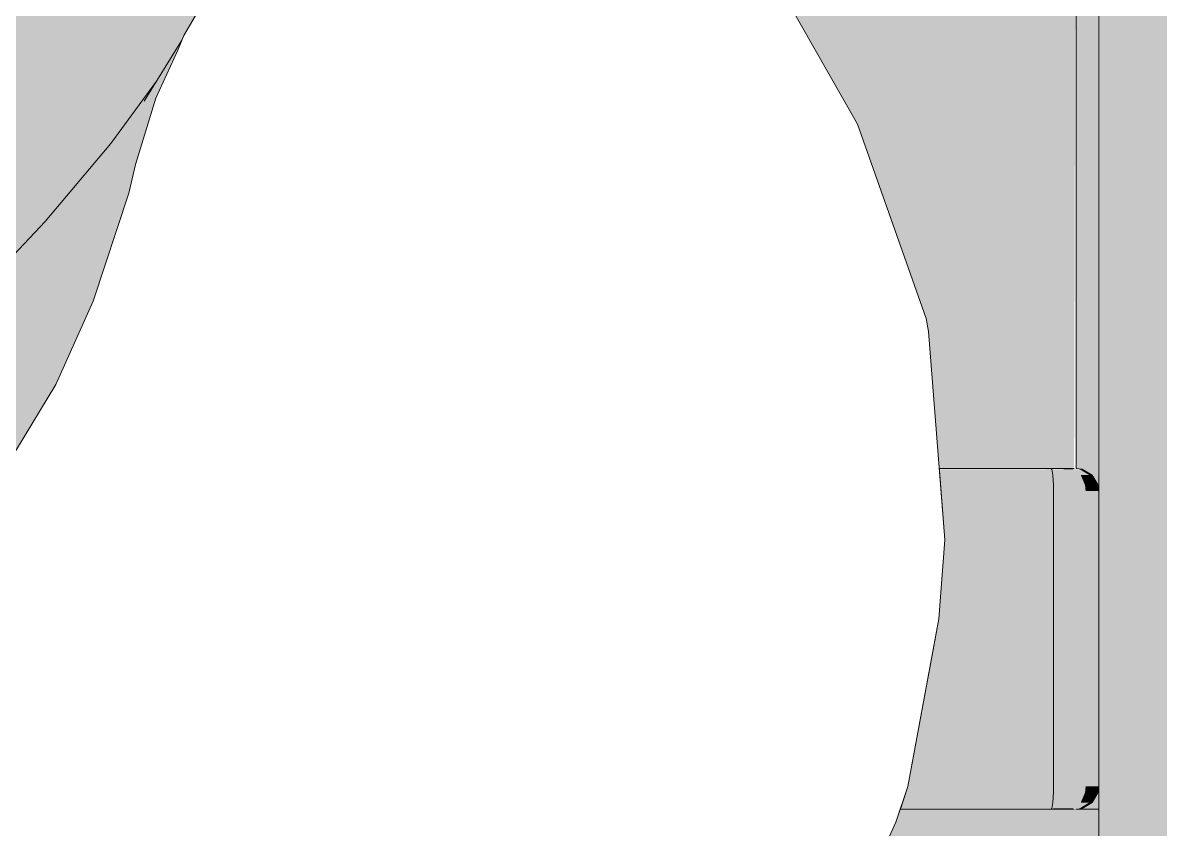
# Model space of a CAD drawing. Header units: centimetres. Extents: x -4381 to 5639, y -3920 to 4826.
# Drawn here: x 75.043 to 75.544, y 35.945 to 36.3 of the extents above; entities that cross this region are included whole.
import ezdxf
from ezdxf.xclip import XClip

# ---------------------------------------------------------------- set-up
doc = ezdxf.new("R2010")
doc.units = ezdxf.units.CM
doc.header["$MEASUREMENT"] = 0
doc.header["$XCLIPFRAME"] = 0
doc.set_wipeout_variables(frame=1)
doc.linetypes.add('Wipeout_Contour', pattern=[100, 0, -100])
for name, color, linetype in [('01- MOBILIER', 7, 'Continuous'), ('Drawing & Figure', 7, 'Continuous'), ('Structural - Bearing', 7, 'Continuous')]:
    doc.layers.add(name, color=color, linetype=linetype)
for name, color, linetype, lineweight in [('01- MOBILIER_Pen_No__1', 7, 'Continuous', 5), ('01- MOBILIER_Pen_No__101', 252, 'Continuous', 5), ('01- MOBILIER_Pen_No__147', 7, 'Continuous', 5), ('01- MOBILIER_Pen_No__18', 9, 'Continuous', 5), ('01- MOBILIER_Pen_No__2', 8, 'Continuous', 5)]:
    doc.layers.add(name, color=color, linetype=linetype, lineweight=lineweight)
for name, color, linetype, lineweight, true_color in [('01- MOBILIER_Pen_No__102', 7, 'Continuous', 5, 0xcccccc), ('01- MOBILIER_Pen_No__119', 7, 'Continuous', 5, 0xdecbcb), ('01- MOBILIER_Pen_No__186', 7, 'Continuous', 5, 0xe8e8e8), ('01- MOBILIER_Pen_No__62', 7, 'Continuous', 5, 0xaaaaaa), ('Structural - Bearing_Pen_No__102', 7, 'Continuous', 5, 0xcccccc)]:
    doc.layers.add(name, color=color, linetype=linetype, lineweight=lineweight, true_color=true_color)

# ---------------------------------------------------------------- blocks, each defined once
blk = doc.blocks.new('Drawing_7_7', base_point=(-363.09186, 32.20361))
at = {"color": 254, "linetype": 'Wipeout_Contour', "lineweight": 0, "ltscale": 1094.341744}
blk.add_wipeout([(75.44188, 38.62861), (75.44188, 36.50599), (75.49685, 36.50599), (75.5044, 36.50454), (75.51078, 36.50042), (75.51504, 36.49426), (75.51688, 36.48633), (75.51688, 36.28361), (75.51688, 35.78361), (75.49688, 35.78361), (75.49626, 35.77861), (76.29188, 35.77861), (76.29188, 38.62861)], dxfattribs=at).dxf.layer = 'Structural - Bearing'
at = {"layer": 'Structural - Bearing_Pen_No__102', "linetype": 'Continuous', "ltscale": 10}
blk.add_hatch(color=256, dxfattribs=at).paths.add_polyline_path([(75.44188, 38.62861), (75.44188, 36.50599), (75.49685, 36.50599), (75.5044, 36.50454), (75.51078, 36.50042), (75.51504, 36.49426), (75.51688, 36.48633), (75.51688, 36.28361), (75.51688, 35.78361), (75.49688, 35.78361), (75.49626, 35.77861), (76.29188, 35.77861), (76.29188, 38.62861)])
at = {"color": 254, "linetype": 'Wipeout_Contour', "lineweight": 0, "ltscale": 846.573635}
blk.add_wipeout([(75.11688, 38.02361), (75.13688, 38.02361), (75.13688, 36.50599), (75.36688, 36.50599), (75.36688, 38.70361), (76.36688, 38.70361), (76.36688, 35.70361), (76.61688, 35.70361), (76.61688, 38.80361), (75.11688, 38.80361)], dxfattribs=at).dxf.layer = 'Structural - Bearing'
at = {"color": 254, "linetype": 'Wipeout_Contour', "lineweight": 0, "ltscale": 334.743513}
blk.add_wipeout([(75.51688, 36.02861), (75.51688, 36.09361), (75.51536, 36.09361), (75.51536, 36.02861)], dxfattribs=at).dxf.layer = '01- MOBILIER'
at = {"layer": '01- MOBILIER_Pen_No__18', "linetype": 'Continuous', "ltscale": 10}
blk.add_hatch(color=256, dxfattribs=at).paths.add_polyline_path([(75.51688, 36.02861), (75.51688, 36.09361), (75.51536, 36.09361), (75.51536, 36.02861)])
at = {"color": 254, "linetype": 'Wipeout_Contour', "lineweight": 0, "ltscale": 334.732928}
blk.add_wipeout([(75.51536, 36.02861), (75.51536, 36.09361), (75.51102, 36.09361), (75.51102, 36.02861)], dxfattribs=at).dxf.layer = '01- MOBILIER'
at = {"layer": '01- MOBILIER_Pen_No__119', "linetype": 'Continuous', "ltscale": 10}
blk.add_hatch(color=256, dxfattribs=at).paths.add_polyline_path([(75.51536, 36.02861), (75.51536, 36.09361), (75.51102, 36.09361), (75.51102, 36.02861)])
at = {"color": 254, "linetype": 'Wipeout_Contour', "lineweight": 0, "ltscale": 334.809973}
blk.add_wipeout([(75.51688, 36.09361), (75.51654, 36.0962), (75.51504, 36.0962), (75.51536, 36.09361)], dxfattribs=at).dxf.layer = '01- MOBILIER'
at = {"color": 254, "linetype": 'Wipeout_Contour', "lineweight": 0, "ltscale": 334.713384}
blk.add_wipeout([(75.51102, 36.02861), (75.51102, 36.09361), (75.50454, 36.09361), (75.50454, 36.02861)], dxfattribs=at).dxf.layer = '01- MOBILIER'
at = {"color": 254, "linetype": 'Wipeout_Contour', "lineweight": 0, "ltscale": 334.631559}
blk.add_wipeout([(75.51688, 36.02861), (75.51536, 36.02861), (75.51536, 35.96361), (75.51688, 35.96361)], dxfattribs=at).dxf.layer = '01- MOBILIER'
at = {"layer": '01- MOBILIER_Pen_No__102', "linetype": 'Continuous', "ltscale": 10}
blk.add_hatch(color=256, dxfattribs=at).paths.add_polyline_path([(75.51688, 36.09361), (75.51654, 36.0962), (75.51504, 36.0962), (75.51536, 36.09361)])
at = {"layer": '01- MOBILIER_Pen_No__119', "linetype": 'Continuous', "ltscale": 10}
blk.add_hatch(color=256, dxfattribs=at).paths.add_polyline_path([(75.51102, 36.02861), (75.51102, 36.09361), (75.50454, 36.09361), (75.50454, 36.02861)])
at = {"layer": '01- MOBILIER_Pen_No__18', "linetype": 'Continuous', "ltscale": 10}
blk.add_hatch(color=256, dxfattribs=at).paths.add_polyline_path([(75.51688, 36.02861), (75.51536, 36.02861), (75.51536, 35.96361), (75.51688, 35.96361)])
at = {"color": 254, "linetype": 'Wipeout_Contour', "lineweight": 0, "ltscale": 334.805375}
blk.add_wipeout([(75.51536, 36.09361), (75.51504, 36.0962), (75.51078, 36.0962), (75.51102, 36.09361)], dxfattribs=at).dxf.layer = '01- MOBILIER'
at = {"color": 254, "linetype": 'Wipeout_Contour', "lineweight": 0, "ltscale": 334.687856}
blk.add_wipeout([(75.50454, 36.02861), (75.50454, 36.09361), (75.49688, 36.09361), (75.49688, 36.02861)], dxfattribs=at).dxf.layer = '01- MOBILIER'
at = {"color": 254, "linetype": 'Wipeout_Contour', "lineweight": 0, "ltscale": 334.62097}
blk.add_wipeout([(75.51536, 36.02861), (75.51102, 36.02861), (75.51102, 35.96361), (75.51536, 35.96361)], dxfattribs=at).dxf.layer = '01- MOBILIER'
at = {"layer": '01- MOBILIER_Pen_No__119', "linetype": 'Continuous', "ltscale": 10}
blk.add_hatch(color=256, dxfattribs=at).paths.add_polyline_path([(75.51536, 36.02861), (75.51102, 36.02861), (75.51102, 35.96361), (75.51536, 35.96361)])
at = {"layer": '01- MOBILIER_Pen_No__18', "linetype": 'Continuous', "ltscale": 10}
blk.add_hatch(color=256, dxfattribs=at).paths.add_polyline_path([(75.50454, 36.02861), (75.50454, 36.09361), (75.49688, 36.09361), (75.49688, 36.02861)])
at = {"layer": '01- MOBILIER_Pen_No__186', "linetype": 'Continuous', "ltscale": 10}
blk.add_hatch(color=256, dxfattribs=at).paths.add_polyline_path([(75.51536, 36.09361), (75.51504, 36.0962), (75.51078, 36.0962), (75.51102, 36.09361)])
at = {"color": 254, "linetype": 'Wipeout_Contour', "lineweight": 0, "ltscale": 334.786751}
blk.add_wipeout([(75.51102, 36.09361), (75.51078, 36.0962), (75.5044, 36.0962), (75.50454, 36.09361)], dxfattribs=at).dxf.layer = '01- MOBILIER'
at = {"color": 254, "linetype": 'Wipeout_Contour', "lineweight": 0, "ltscale": 502.49246}
blk.add_wipeout([(75.44631, 36.03738), (75.44469, 36.02861), (75.49688, 36.02861), (75.49688, 36.09361), (75.44736, 36.09361), (75.44907, 36.07219)], dxfattribs=at).dxf.layer = '01- MOBILIER'
at = {"color": 254, "linetype": 'Wipeout_Contour', "lineweight": 0, "ltscale": 334.60142}
blk.add_wipeout([(75.51102, 36.02861), (75.50454, 36.02861), (75.50454, 35.96361), (75.51102, 35.96361)], dxfattribs=at).dxf.layer = '01- MOBILIER'
at = {"color": 254, "linetype": 'Wipeout_Contour', "lineweight": 0, "ltscale": 334.583282}
blk.add_wipeout([(75.51688, 35.96361), (75.51536, 35.96361), (75.51504, 35.96102), (75.51654, 35.96102)], dxfattribs=at).dxf.layer = '01- MOBILIER'
at = {"layer": '01- MOBILIER_Pen_No__119', "linetype": 'Continuous', "ltscale": 10}
blk.add_hatch(color=256, dxfattribs=at).paths.add_polyline_path([(75.51102, 36.02861), (75.50454, 36.02861), (75.50454, 35.96361), (75.51102, 35.96361)])
at = {"layer": '01- MOBILIER_Pen_No__18', "linetype": 'Continuous', "ltscale": 10}
for points in [[(75.44631, 36.03738), (75.44469, 36.02861), (75.49688, 36.02861), (75.49688, 36.09361), (75.44736, 36.09361), (75.44907, 36.07219)], [(75.51688, 35.96361), (75.51536, 35.96361), (75.51504, 35.96102), (75.51654, 35.96102)]]:
    blk.add_hatch(color=256, dxfattribs=at).paths.add_polyline_path(points)
at = {"layer": '01- MOBILIER_Pen_No__186', "linetype": 'Continuous', "ltscale": 10}
blk.add_hatch(color=256, dxfattribs=at).paths.add_polyline_path([(75.51102, 36.09361), (75.51078, 36.0962), (75.5044, 36.0962), (75.50454, 36.09361)])
at = {"color": 254, "linetype": 'Wipeout_Contour', "lineweight": 0, "ltscale": 334.833332}
blk.add_wipeout([(75.51654, 36.0962), (75.51395, 36.10068), (75.5126, 36.10068), (75.51504, 36.0962)], dxfattribs=at).dxf.layer = '01- MOBILIER'
at = {"color": 254, "linetype": 'Wipeout_Contour', "lineweight": 0, "ltscale": 334.757847}
blk.add_wipeout([(75.50454, 36.09361), (75.5044, 36.0962), (75.49685, 36.0962), (75.49688, 36.09361)], dxfattribs=at).dxf.layer = '01- MOBILIER'
at = {"color": 254, "linetype": 'Wipeout_Contour', "lineweight": 0, "ltscale": 334.575883}
blk.add_wipeout([(75.50454, 36.02861), (75.49688, 36.02861), (75.49688, 35.96361), (75.50454, 35.96361)], dxfattribs=at).dxf.layer = '01- MOBILIER'
at = {"color": 254, "linetype": 'Wipeout_Contour', "lineweight": 0, "ltscale": 334.577587}
blk.add_wipeout([(75.51536, 35.96361), (75.51102, 35.96361), (75.51078, 35.96102), (75.51504, 35.96102)], dxfattribs=at).dxf.layer = '01- MOBILIER'
at = {"layer": '01- MOBILIER_Pen_No__102', "linetype": 'Continuous', "ltscale": 10}
blk.add_hatch(color=256, dxfattribs=at).paths.add_polyline_path([(75.50454, 36.09361), (75.5044, 36.0962), (75.49685, 36.0962), (75.49688, 36.09361)])
at = {"layer": '01- MOBILIER_Pen_No__18', "linetype": 'Continuous', "ltscale": 10}
for points in [[(75.50454, 36.02861), (75.49688, 36.02861), (75.49688, 35.96361), (75.50454, 35.96361)], [(75.51536, 35.96361), (75.51102, 35.96361), (75.51078, 35.96102), (75.51504, 35.96102)]]:
    blk.add_hatch(color=256, dxfattribs=at).paths.add_polyline_path(points)
at = {"layer": '01- MOBILIER_Pen_No__186', "linetype": 'Continuous', "ltscale": 10}
blk.add_hatch(color=256, dxfattribs=at).paths.add_polyline_path([(75.51654, 36.0962), (75.51395, 36.10068), (75.5126, 36.10068), (75.51504, 36.0962)])
at = {"color": 254, "linetype": 'Wipeout_Contour', "lineweight": 0, "ltscale": 334.874774}
blk.add_wipeout([(75.51504, 36.0962), (75.5126, 36.10068), (75.50891, 36.10068), (75.51078, 36.0962)], dxfattribs=at).dxf.layer = '01- MOBILIER'
at = {"color": 254, "linetype": 'Wipeout_Contour', "lineweight": 0, "ltscale": 334.639666}
blk.add_wipeout([(75.49685, 36.0962), (75.44715, 36.0962), (75.44736, 36.09361), (75.49688, 36.09361)], dxfattribs=at).dxf.layer = '01- MOBILIER'
at = {"color": 254, "linetype": 'Wipeout_Contour', "lineweight": 0, "ltscale": 334.287947}
blk.add_wipeout([(75.43265, 35.96361), (75.49688, 35.96361), (75.49688, 36.02861), (75.44469, 36.02861)], dxfattribs=at).dxf.layer = '01- MOBILIER'
at = {"color": 254, "linetype": 'Wipeout_Contour', "lineweight": 0, "ltscale": 334.558641}
blk.add_wipeout([(75.51102, 35.96361), (75.50454, 35.96361), (75.5044, 35.96102), (75.51078, 35.96102)], dxfattribs=at).dxf.layer = '01- MOBILIER'
at = {"layer": '01- MOBILIER_Pen_No__18', "linetype": 'Continuous', "ltscale": 10}
for points in [[(75.49685, 36.0962), (75.44715, 36.0962), (75.44736, 36.09361), (75.49688, 36.09361)], [(75.43265, 35.96361), (75.49688, 35.96361), (75.49688, 36.02861), (75.44469, 36.02861)], [(75.51102, 35.96361), (75.50454, 35.96361), (75.5044, 35.96102), (75.51078, 35.96102)]]:
    blk.add_hatch(color=256, dxfattribs=at).paths.add_polyline_path(points)
at = {"layer": '01- MOBILIER_Pen_No__186', "linetype": 'Continuous', "ltscale": 10}
blk.add_hatch(color=256, dxfattribs=at).paths.add_polyline_path([(75.51504, 36.0962), (75.5126, 36.10068), (75.50891, 36.10068), (75.51078, 36.0962)])
at = {"layer": '01- MOBILIER_Pen_No__1', "linetype": 'Continuous', "ltscale": 10}
blk.add_line((75.49688, 36.02861), (75.49688, 36.09361), dxfattribs=at)
at = {"color": 254, "linetype": 'Wipeout_Contour', "lineweight": 0, "ltscale": 250.607274}
blk.add_wipeout([(75.51688, 36.48633), (75.51654, 36.0962), (75.51688, 36.09361)], dxfattribs=at).dxf.layer = '01- MOBILIER'
at = {"color": 254, "linetype": 'Wipeout_Contour', "lineweight": 0, "ltscale": 334.87808}
blk.add_wipeout([(75.51078, 36.0962), (75.50891, 36.10068), (75.50339, 36.10068), (75.5044, 36.0962)], dxfattribs=at).dxf.layer = '01- MOBILIER'
at = {"color": 254, "linetype": 'Wipeout_Contour', "lineweight": 0, "ltscale": 334.529551}
blk.add_wipeout([(75.50454, 35.96361), (75.49688, 35.96361), (75.49685, 35.96102), (75.5044, 35.96102)], dxfattribs=at).dxf.layer = '01- MOBILIER'
at = {"color": 254, "linetype": 'Wipeout_Contour', "lineweight": 0, "ltscale": 334.598734}
blk.add_wipeout([(75.51654, 35.96102), (75.51504, 35.96102), (75.5126, 35.95654), (75.51395, 35.95654)], dxfattribs=at).dxf.layer = '01- MOBILIER'
at = {"layer": '01- MOBILIER_Pen_No__101', "linetype": 'Continuous', "ltscale": 10}
blk.add_hatch(color=256, dxfattribs=at).paths.add_polyline_path([(75.51654, 35.96102), (75.51504, 35.96102), (75.5126, 35.95654), (75.51395, 35.95654)])
at = {"layer": '01- MOBILIER_Pen_No__18', "linetype": 'Continuous', "ltscale": 10}
for points in [[(75.51688, 36.48633), (75.51654, 36.0962), (75.51688, 36.09361)], [(75.50454, 35.96361), (75.49688, 35.96361), (75.49685, 35.96102), (75.5044, 35.96102)]]:
    blk.add_hatch(color=256, dxfattribs=at).paths.add_polyline_path(points)
at = {"layer": '01- MOBILIER_Pen_No__186', "linetype": 'Continuous', "ltscale": 10}
blk.add_hatch(color=256, dxfattribs=at).paths.add_polyline_path([(75.51078, 36.0962), (75.50891, 36.10068), (75.50339, 36.10068), (75.5044, 36.0962)])
at = {"layer": '01- MOBILIER_Pen_No__1', "linetype": 'Continuous', "ltscale": 10}
blk.add_line((75.51688, 36.09361), (75.51688, 36.02861), dxfattribs=at)
at = {"color": 254, "linetype": 'Wipeout_Contour', "lineweight": 0, "ltscale": 334.837738}
blk.add_wipeout([(75.5044, 36.0962), (75.50339, 36.10068), (75.49659, 36.10068), (75.49685, 36.0962)], dxfattribs=at).dxf.layer = '01- MOBILIER'
at = {"color": 254, "linetype": 'Wipeout_Contour', "lineweight": 0, "ltscale": 418.449449}
blk.add_wipeout([(75.51395, 36.10068), (75.51169, 36.10199), (75.50947, 36.10327), (75.50838, 36.10327), (75.5126, 36.10068)], dxfattribs=at).dxf.layer = '01- MOBILIER'
at = {"color": 254, "linetype": 'Wipeout_Contour', "lineweight": 0, "ltscale": 334.375948}
blk.add_wipeout([(75.43181, 35.96102), (75.49685, 35.96102), (75.49688, 35.96361), (75.43265, 35.96361)], dxfattribs=at).dxf.layer = '01- MOBILIER'
at = {"color": 254, "linetype": 'Wipeout_Contour', "lineweight": 0, "ltscale": 334.637545}
blk.add_wipeout([(75.51504, 35.96102), (75.51078, 35.96102), (75.50891, 35.95654), (75.5126, 35.95654)], dxfattribs=at).dxf.layer = '01- MOBILIER'
at = {"layer": '01- MOBILIER_Pen_No__101', "linetype": 'Continuous', "ltscale": 10}
blk.add_hatch(color=256, dxfattribs=at).paths.add_polyline_path([(75.51504, 35.96102), (75.51078, 35.96102), (75.50891, 35.95654), (75.5126, 35.95654)])
at = {"layer": '01- MOBILIER_Pen_No__186', "linetype": 'Continuous', "ltscale": 10}
for points in [[(75.5044, 36.0962), (75.50339, 36.10068), (75.49659, 36.10068), (75.49685, 36.0962)], [(75.51395, 36.10068), (75.51169, 36.10199), (75.50947, 36.10327), (75.50838, 36.10327), (75.5126, 36.10068)]]:
    blk.add_hatch(color=256, dxfattribs=at).paths.add_polyline_path(points)
at = {"layer": '01- MOBILIER_Pen_No__62', "linetype": 'Continuous', "ltscale": 10}
blk.add_hatch(color=256, dxfattribs=at).paths.add_polyline_path([(75.43181, 35.96102), (75.49685, 35.96102), (75.49688, 35.96361), (75.43265, 35.96361)])
at = {"layer": '01- MOBILIER_Pen_No__1', "linetype": 'Continuous', "ltscale": 10}
blk.add_line((75.49688, 36.02861), (75.49688, 35.96361), dxfattribs=at)
at = {"color": 254, "linetype": 'Wipeout_Contour', "lineweight": 0, "ltscale": 334.646243}
blk.add_wipeout([(75.49659, 36.10068), (75.44679, 36.10068), (75.44715, 36.0962), (75.49685, 36.0962)], dxfattribs=at).dxf.layer = '01- MOBILIER'
at = {"color": 254, "linetype": 'Wipeout_Contour', "lineweight": 0, "ltscale": 334.914294}
blk.add_wipeout([(75.5126, 36.10068), (75.50838, 36.10327), (75.50568, 36.10327), (75.50891, 36.10068)], dxfattribs=at).dxf.layer = '01- MOBILIER'
at = {"color": 254, "linetype": 'Wipeout_Contour', "lineweight": 0, "ltscale": 334.6394}
blk.add_wipeout([(75.51078, 35.96102), (75.5044, 35.96102), (75.50339, 35.95654), (75.50891, 35.95654)], dxfattribs=at).dxf.layer = '01- MOBILIER'
at = {"layer": '01- MOBILIER_Pen_No__101', "linetype": 'Continuous', "ltscale": 10}
blk.add_hatch(color=256, dxfattribs=at).paths.add_polyline_path([(75.51078, 35.96102), (75.5044, 35.96102), (75.50339, 35.95654), (75.50891, 35.95654)])
at = {"layer": '01- MOBILIER_Pen_No__186', "linetype": 'Continuous', "ltscale": 10}
for points in [[(75.49659, 36.10068), (75.44679, 36.10068), (75.44715, 36.0962), (75.49685, 36.0962)], [(75.5126, 36.10068), (75.50838, 36.10327), (75.50568, 36.10327), (75.50891, 36.10068)]]:
    blk.add_hatch(color=256, dxfattribs=at).paths.add_polyline_path(points)
at = {"layer": '01- MOBILIER_Pen_No__1', "linetype": 'Continuous', "ltscale": 10}
blk.add_line((75.49688, 36.09361), (75.49685, 36.0962), dxfattribs=at)
at = {"color": 254, "linetype": 'Wipeout_Contour', "lineweight": 0, "ltscale": 335.144029}
blk.add_wipeout([(75.51395, 36.10068), (75.51654, 36.0962), (75.51654, 36.48697), (75.51395, 36.48788)], dxfattribs=at).dxf.layer = '01- MOBILIER'
at = {"color": 254, "linetype": 'Wipeout_Contour', "lineweight": 0, "ltscale": 334.955747}
blk.add_wipeout([(75.50891, 36.10068), (75.50568, 36.10327), (75.50164, 36.10327), (75.50339, 36.10068)], dxfattribs=at).dxf.layer = '01- MOBILIER'
at = {"color": 254, "linetype": 'Wipeout_Contour', "lineweight": 0, "ltscale": 334.597971}
blk.add_wipeout([(75.5044, 35.96102), (75.49685, 35.96102), (75.49659, 35.95654), (75.50339, 35.95654)], dxfattribs=at).dxf.layer = '01- MOBILIER'
at = {"color": 254, "linetype": 'Wipeout_Contour', "lineweight": 0, "ltscale": 418.136628}
blk.add_wipeout([(75.51395, 35.95654), (75.5126, 35.95654), (75.50838, 35.95395), (75.50947, 35.95395), (75.51169, 35.95523)], dxfattribs=at).dxf.layer = '01- MOBILIER'
at = {"layer": '01- MOBILIER_Pen_No__101', "linetype": 'Continuous', "ltscale": 10}
for points in [[(75.5044, 35.96102), (75.49685, 35.96102), (75.49659, 35.95654), (75.50339, 35.95654)], [(75.51395, 35.95654), (75.5126, 35.95654), (75.50838, 35.95395), (75.50947, 35.95395), (75.51169, 35.95523)]]:
    blk.add_hatch(color=256, dxfattribs=at).paths.add_polyline_path(points)
at = {"layer": '01- MOBILIER_Pen_No__186', "linetype": 'Continuous', "ltscale": 10}
for points in [[(75.51395, 36.10068), (75.51654, 36.0962), (75.51654, 36.48697), (75.51395, 36.48788)], [(75.50891, 36.10068), (75.50568, 36.10327), (75.50164, 36.10327), (75.50339, 36.10068)]]:
    blk.add_hatch(color=256, dxfattribs=at).paths.add_polyline_path(points)
at = {"layer": '01- MOBILIER_Pen_No__1', "linetype": 'Continuous', "ltscale": 10}
for p, q in [((75.51688, 36.09361), (75.51688, 36.48633)), ((75.51654, 36.0962), (75.51688, 36.09361))]:
    blk.add_line(p, q, dxfattribs=at)
at = {"color": 254, "linetype": 'Wipeout_Contour', "lineweight": 0, "ltscale": 335.133562}
blk.add_wipeout([(75.50947, 36.48812), (75.50947, 36.10327), (75.51395, 36.10068), (75.51395, 36.48788)], dxfattribs=at).dxf.layer = '01- MOBILIER'
at = {"color": 254, "linetype": 'Wipeout_Contour', "lineweight": 0, "ltscale": 334.916}
blk.add_wipeout([(75.50339, 36.10068), (75.50164, 36.10327), (75.49615, 36.10327), (75.49659, 36.10068)], dxfattribs=at).dxf.layer = '01- MOBILIER'
at = {"color": 254, "linetype": 'Wipeout_Contour', "lineweight": 0, "ltscale": 334.362168}
blk.add_wipeout([(75.43181, 35.96102), (75.43033, 35.95654), (75.49659, 35.95654), (75.49685, 35.96102)], dxfattribs=at).dxf.layer = '01- MOBILIER'
at = {"color": 254, "linetype": 'Wipeout_Contour', "lineweight": 0, "ltscale": 334.666654}
blk.add_wipeout([(75.5126, 35.95654), (75.50891, 35.95654), (75.50568, 35.95395), (75.50838, 35.95395)], dxfattribs=at).dxf.layer = '01- MOBILIER'
at = {"layer": '01- MOBILIER_Pen_No__186', "linetype": 'Continuous', "ltscale": 10}
for points in [[(75.50947, 36.48812), (75.50947, 36.10327), (75.51395, 36.10068), (75.51395, 36.48788)], [(75.50339, 36.10068), (75.50164, 36.10327), (75.49615, 36.10327), (75.49659, 36.10068)]]:
    blk.add_hatch(color=256, dxfattribs=at).paths.add_polyline_path(points)
at = {"layer": '01- MOBILIER_Pen_No__2', "linetype": 'Continuous', "ltscale": 10}
for points in [[(75.43181, 35.96102), (75.43033, 35.95654), (75.49659, 35.95654), (75.49685, 35.96102)], [(75.5126, 35.95654), (75.50891, 35.95654), (75.50568, 35.95395), (75.50838, 35.95395)]]:
    blk.add_hatch(color=256, dxfattribs=at).paths.add_polyline_path(points)
at = {"layer": '01- MOBILIER_Pen_No__1', "linetype": 'Continuous', "ltscale": 10}
for p, q in [((75.51395, 36.10068), (75.51654, 36.0962)), ((75.49688, 35.96361), (75.49685, 35.96102))]:
    blk.add_line(p, q, dxfattribs=at)
at = {"color": 254, "linetype": 'Wipeout_Contour', "lineweight": 0, "ltscale": 334.65731}
blk.add_wipeout([(75.49615, 36.10327), (75.44658, 36.10327), (75.44679, 36.10068), (75.49659, 36.10068)], dxfattribs=at).dxf.layer = '01- MOBILIER'
at = {"color": 254, "linetype": 'Wipeout_Contour', "lineweight": 0, "ltscale": 334.920505}
blk.add_wipeout([(75.50568, 36.10327), (75.50381, 36.10361), (75.50063, 36.10361), (75.50164, 36.10327)], dxfattribs=at).dxf.layer = '01- MOBILIER'
at = {"color": 254, "linetype": 'Wipeout_Contour', "lineweight": 0, "ltscale": 334.70632}
blk.add_wipeout([(75.50891, 35.95654), (75.50339, 35.95654), (75.50164, 35.95395), (75.50568, 35.95395)], dxfattribs=at).dxf.layer = '01- MOBILIER'
at = {"layer": '01- MOBILIER_Pen_No__186', "linetype": 'Continuous', "ltscale": 10}
for points in [[(75.49615, 36.10327), (75.44658, 36.10327), (75.44679, 36.10068), (75.49659, 36.10068)], [(75.50568, 36.10327), (75.50381, 36.10361), (75.50063, 36.10361), (75.50164, 36.10327)]]:
    blk.add_hatch(color=256, dxfattribs=at).paths.add_polyline_path(points)
at = {"layer": '01- MOBILIER_Pen_No__2', "linetype": 'Continuous', "ltscale": 10}
blk.add_hatch(color=256, dxfattribs=at).paths.add_polyline_path([(75.50891, 35.95654), (75.50339, 35.95654), (75.50164, 35.95395), (75.50568, 35.95395)])
at = {"layer": '01- MOBILIER_Pen_No__1', "linetype": 'Continuous', "ltscale": 10}
blk.add_line((75.49685, 36.0962), (75.49659, 36.10068), dxfattribs=at)
at = {"color": 254, "linetype": 'Wipeout_Contour', "lineweight": 0, "ltscale": 335.11976}
blk.add_wipeout([(75.50688, 36.48796), (75.50688, 36.10361), (75.50947, 36.10327), (75.50947, 36.48812)], dxfattribs=at).dxf.layer = '01- MOBILIER'
at = {"color": 254, "linetype": 'Wipeout_Contour', "lineweight": 0, "ltscale": 250.988812}
blk.add_wipeout([(75.50164, 36.10327), (75.50063, 36.10361), (75.4959, 36.10361)], dxfattribs=at).dxf.layer = '01- MOBILIER'
at = {"color": 254, "linetype": 'Wipeout_Contour', "lineweight": 0, "ltscale": 334.664766}
blk.add_wipeout([(75.50339, 35.95654), (75.49659, 35.95654), (75.49615, 35.95395), (75.50164, 35.95395)], dxfattribs=at).dxf.layer = '01- MOBILIER'
at = {"layer": '01- MOBILIER_Pen_No__101', "linetype": 'Continuous', "ltscale": 10}
blk.add_hatch(color=256, dxfattribs=at).paths.add_polyline_path([(75.50339, 35.95654), (75.49659, 35.95654), (75.49615, 35.95395), (75.50164, 35.95395)])
at = {"layer": '01- MOBILIER_Pen_No__119', "linetype": 'Continuous', "ltscale": 10}
blk.add_hatch(color=256, dxfattribs=at).paths.add_polyline_path([(75.50688, 36.48796), (75.50688, 36.10361), (75.50947, 36.10327), (75.50947, 36.48812)])
at = {"layer": '01- MOBILIER_Pen_No__186', "linetype": 'Continuous', "ltscale": 10}
blk.add_hatch(color=256, dxfattribs=at).paths.add_polyline_path([(75.50164, 36.10327), (75.50063, 36.10361), (75.4959, 36.10361)])
at = {"layer": '01- MOBILIER_Pen_No__1', "linetype": 'Continuous', "ltscale": 10}
for p, q in [((75.51169, 36.10199), (75.50947, 36.10327)), ((75.51395, 36.10068), (75.51169, 36.10199))]:
    blk.add_line(p, q, dxfattribs=at)
at = {"color": 254, "linetype": 'Wipeout_Contour', "lineweight": 0, "ltscale": 250.781695}
blk.add_wipeout([(75.4959, 36.10361), (75.44656, 36.10361), (75.49615, 36.10327)], dxfattribs=at).dxf.layer = '01- MOBILIER'
at = {"color": 254, "linetype": 'Wipeout_Contour', "lineweight": 0, "ltscale": 334.364402}
blk.add_wipeout([(75.43033, 35.95654), (75.42948, 35.95395), (75.49615, 35.95395), (75.49659, 35.95654)], dxfattribs=at).dxf.layer = '01- MOBILIER'
at = {"color": 254, "linetype": 'Wipeout_Contour', "lineweight": 0, "ltscale": 334.665471}
blk.add_wipeout([(75.50568, 35.95395), (75.50164, 35.95395), (75.50063, 35.95361), (75.50381, 35.95361)], dxfattribs=at).dxf.layer = '01- MOBILIER'
at = {"layer": '01- MOBILIER_Pen_No__101', "linetype": 'Continuous', "ltscale": 10}
for points in [[(75.43033, 35.95654), (75.42948, 35.95395), (75.49615, 35.95395), (75.49659, 35.95654)], [(75.50568, 35.95395), (75.50164, 35.95395), (75.50063, 35.95361), (75.50381, 35.95361)]]:
    blk.add_hatch(color=256, dxfattribs=at).paths.add_polyline_path(points)
at = {"layer": '01- MOBILIER_Pen_No__186', "linetype": 'Continuous', "ltscale": 10}
blk.add_hatch(color=256, dxfattribs=at).paths.add_polyline_path([(75.4959, 36.10361), (75.44656, 36.10361), (75.49615, 36.10327)])
at = {"layer": '01- MOBILIER_Pen_No__1', "linetype": 'Continuous', "ltscale": 10}
blk.add_line((75.49685, 35.96102), (75.49659, 35.95654), dxfattribs=at)
at = {"color": 254, "linetype": 'Wipeout_Contour', "lineweight": 0, "ltscale": 3256.621158}
blk.add_wipeout([(74.82782, 36.49254), (74.82688, 36.48796), (74.82688, 36.10361), (74.93979, 36.10361), (74.94401, 36.10703), (74.9828, 36.14141), (75.01939, 36.17688), (75.05267, 36.21234), (75.08164, 36.24673), (75.10181, 36.27412), (75.11286, 36.29217), (75.11377, 36.2942), (75.12773, 36.3181), (75.145, 36.33944), (75.16508, 36.35762), (75.18741, 36.37213), (75.19155, 36.37393), (75.21058, 36.38189), (75.23481, 36.38737), (75.25956, 36.38856), (75.28414, 36.38541), (75.30786, 36.37801), (75.33004, 36.36659), (75.35005, 36.35145), (75.35522, 36.34594), (75.36659, 36.33238), (75.41052, 36.25514), (75.44075, 36.16964), (75.44174, 36.16391), (75.44656, 36.10361), (75.50594, 36.10361), (75.50688, 36.48796), (75.50594, 36.49254), (75.50381, 36.49561), (75.50063, 36.49767), (75.4959, 36.49858), (74.83787, 36.49858), (74.83313, 36.49767), (74.82995, 36.49561)], dxfattribs=at).dxf.layer = '01- MOBILIER'
at = {"color": 254, "linetype": 'Wipeout_Contour', "lineweight": 0, "ltscale": 500.589912}
blk.add_wipeout([(75.50688, 35.95361), (75.51688, 35.95361), (75.51688, 35.96361), (75.51654, 35.96102), (75.51395, 35.95654), (75.50947, 35.95395)], dxfattribs=at).dxf.layer = '01- MOBILIER'
at = {"color": 254, "linetype": 'Wipeout_Contour', "lineweight": 0, "ltscale": 250.80293}
blk.add_wipeout([(75.50164, 35.95395), (75.49615, 35.95395), (75.50063, 35.95361)], dxfattribs=at).dxf.layer = '01- MOBILIER'
at = {"layer": '01- MOBILIER_Pen_No__101', "linetype": 'Continuous', "ltscale": 10}
for points in [[(75.42948, 35.95395), (75.4959, 35.95361)], [(75.50164, 35.95395), (75.49615, 35.95395), (75.50063, 35.95361)]]:
    blk.add_hatch(color=256, dxfattribs=at).paths.add_polyline_path(points)
at = {"layer": '01- MOBILIER_Pen_No__102', "linetype": 'Continuous', "ltscale": 10}
blk.add_hatch(color=256, dxfattribs=at).paths.add_polyline_path([(74.82782, 36.49254), (74.82688, 36.48796), (74.82688, 36.10361), (74.93979, 36.10361), (74.94401, 36.10703), (74.9828, 36.14141), (75.01939, 36.17688), (75.05267, 36.21234), (75.08164, 36.24673), (75.10181, 36.27412), (75.11286, 36.29217), (75.11377, 36.2942), (75.12773, 36.3181), (75.145, 36.33944), (75.16508, 36.35762), (75.18741, 36.37213), (75.19155, 36.37393), (75.21058, 36.38189), (75.23481, 36.38737), (75.25956, 36.38856), (75.28414, 36.38541), (75.30786, 36.37801), (75.33004, 36.36659), (75.35005, 36.35145), (75.35522, 36.34594), (75.36659, 36.33238), (75.41052, 36.25514), (75.44075, 36.16964), (75.44174, 36.16391), (75.44656, 36.10361), (75.50594, 36.10361), (75.50688, 36.48796), (75.50594, 36.49254), (75.50381, 36.49561), (75.50063, 36.49767), (75.4959, 36.49858), (74.83787, 36.49858), (74.83313, 36.49767), (74.82995, 36.49561)])
at = {"layer": '01- MOBILIER_Pen_No__18', "linetype": 'Continuous', "ltscale": 10}
blk.add_hatch(color=256, dxfattribs=at).paths.add_polyline_path([(75.50688, 35.95361), (75.51688, 35.95361), (75.51688, 35.96361), (75.51654, 35.96102), (75.51395, 35.95654), (75.50947, 35.95395)])
at = {"layer": '01- MOBILIER_Pen_No__1', "linetype": 'Continuous', "ltscale": 10}
for p, q in [((75.50688, 36.10361), (75.50688, 36.48796)), ((75.44656, 36.10361), (75.4959, 36.10361)), ((75.49615, 36.10327), (75.4959, 36.10361)), ((75.4959, 36.10361), (75.50063, 36.10361)), ((75.49659, 36.10068), (75.49615, 36.10327)), ((75.50063, 36.10361), (75.50381, 36.10361)), ((75.50381, 36.10361), (75.50594, 36.10361)), ((75.50947, 36.10327), (75.50688, 36.10361)), ((75.50688, 36.10361), (75.50688, 36.10361)), ((75.51688, 35.96361), (75.51688, 36.02861)), ((75.51395, 35.95654), (75.51654, 35.96102)), ((75.51654, 35.96102), (75.51688, 35.96361))]:
    blk.add_line(p, q, dxfattribs=at)
at = {"color": 254, "linetype": 'Wipeout_Contour', "lineweight": 0, "ltscale": 332.967772}
blk.add_wipeout([(75.05739, 36.14058), (75.04776, 36.17972), (75.02144, 36.15167), (75.03969, 36.11127)], dxfattribs=at).dxf.layer = '01- MOBILIER'
at = {"color": 254, "linetype": 'Wipeout_Contour', "lineweight": 0, "ltscale": 668.508761}
blk.add_wipeout([(75.35309, 35.81363), (75.34431, 35.80361), (75.51688, 35.80361), (75.51688, 35.95361), (75.42937, 35.95361), (75.42747, 35.94784), (75.39808, 35.88266), (75.36659, 35.83052)], dxfattribs=at).dxf.layer = '01- MOBILIER'
at = {"layer": '01- MOBILIER_Pen_No__101', "linetype": 'Continuous', "ltscale": 10}
blk.add_hatch(color=256, dxfattribs=at).paths.add_polyline_path([(75.05739, 36.14058), (75.04776, 36.17972), (75.02144, 36.15167), (75.03969, 36.11127)])
at = {"layer": '01- MOBILIER_Pen_No__18', "linetype": 'Continuous', "ltscale": 10}
blk.add_hatch(color=256, dxfattribs=at).paths.add_polyline_path([(75.35309, 35.81363), (75.34431, 35.80361), (75.51688, 35.80361), (75.51688, 35.95361), (75.42937, 35.95361), (75.42747, 35.94784), (75.39808, 35.88266), (75.36659, 35.83052)])
at = {"layer": '01- MOBILIER_Pen_No__1', "linetype": 'Continuous', "ltscale": 10}
for p, q in [((75.51688, 35.96361), (75.51688, 35.95361)), ((75.49615, 35.95395), (75.4959, 35.95361)), ((75.49659, 35.95654), (75.49615, 35.95395)), ((75.50947, 35.95395), (75.50688, 35.95361)), ((75.51169, 35.95523), (75.50947, 35.95395)), ((75.51395, 35.95654), (75.51169, 35.95523)), ((75.42937, 35.95361), (75.4959, 35.95361)), ((75.4959, 35.95361), (75.50063, 35.95361)), ((75.50063, 35.95361), (75.50381, 35.95361)), ((75.50381, 35.95361), (75.50594, 35.95361)), ((75.51688, 35.95361), (75.5067, 35.95361)), ((75.50688, 35.95361), (75.5067, 35.95361)), ((75.51688, 35.95361), (75.51688, 35.80361))]:
    blk.add_line(p, q, dxfattribs=at)
at = {"color": 254, "linetype": 'Wipeout_Contour', "lineweight": 0, "ltscale": 333.146796}
blk.add_wipeout([(75.07391, 36.17722), (75.07066, 36.20691), (75.04776, 36.17972), (75.05739, 36.14058)], dxfattribs=at).dxf.layer = '01- MOBILIER'
at = {"layer": '01- MOBILIER_Pen_No__2', "linetype": 'Continuous', "ltscale": 10}
blk.add_hatch(color=256, dxfattribs=at).paths.add_polyline_path([(75.07391, 36.17722), (75.07066, 36.20691), (75.04776, 36.17972), (75.05739, 36.14058)])
at = {"color": 254, "linetype": 'Wipeout_Contour', "lineweight": 0, "ltscale": 333.460038}
blk.add_wipeout([(75.0896, 36.22486), (75.08945, 36.23242), (75.07066, 36.20691), (75.07391, 36.17722)], dxfattribs=at).dxf.layer = '01- MOBILIER'
at = {"color": 254, "linetype": 'Wipeout_Contour', "lineweight": 0, "ltscale": 333.108536}
blk.add_wipeout([(75.04776, 36.17972), (75.04602, 36.1927), (75.01763, 36.16244), (75.02144, 36.15167)], dxfattribs=at).dxf.layer = '01- MOBILIER'
at = {"layer": '01- MOBILIER_Pen_No__101', "linetype": 'Continuous', "ltscale": 10}
blk.add_hatch(color=256, dxfattribs=at).paths.add_polyline_path([(75.04776, 36.17972), (75.04602, 36.1927), (75.01763, 36.16244), (75.02144, 36.15167)])
at = {"layer": '01- MOBILIER_Pen_No__2', "linetype": 'Continuous', "ltscale": 10}
blk.add_hatch(color=256, dxfattribs=at).paths.add_polyline_path([(75.0896, 36.22486), (75.08945, 36.23242), (75.07066, 36.20691), (75.07391, 36.17722)])
at = {"color": 254, "linetype": 'Wipeout_Contour', "lineweight": 0, "ltscale": 250.577453}
blk.add_wipeout([(75.09253, 36.23745), (75.08945, 36.23242), (75.0896, 36.22486)], dxfattribs=at).dxf.layer = '01- MOBILIER'
at = {"color": 254, "linetype": 'Wipeout_Contour', "lineweight": 0, "ltscale": 333.253947}
blk.add_wipeout([(75.07066, 36.20691), (75.07074, 36.22204), (75.04602, 36.1927), (75.04776, 36.17972)], dxfattribs=at).dxf.layer = '01- MOBILIER'
at = {"layer": '01- MOBILIER_Pen_No__2', "linetype": 'Continuous', "ltscale": 10}
for points in [[(75.09253, 36.23745), (75.08945, 36.23242), (75.0896, 36.22486)], [(75.07066, 36.20691), (75.07074, 36.22204), (75.04602, 36.1927), (75.04776, 36.17972)]]:
    blk.add_hatch(color=256, dxfattribs=at).paths.add_polyline_path(points)
at = {"color": 254, "linetype": 'Wipeout_Contour', "lineweight": 0, "ltscale": 333.506797}
blk.add_wipeout([(75.08945, 36.23242), (75.09101, 36.24957), (75.07074, 36.22204), (75.07066, 36.20691)], dxfattribs=at).dxf.layer = '01- MOBILIER'
at = {"color": 254, "linetype": 'Wipeout_Contour', "lineweight": 0, "ltscale": 333.211761}
blk.add_wipeout([(75.04602, 36.1927), (75.04768, 36.20368), (75.01694, 36.17092), (75.01763, 36.16244)], dxfattribs=at).dxf.layer = '01- MOBILIER'
at = {"layer": '01- MOBILIER_Pen_No__101', "linetype": 'Continuous', "ltscale": 10}
blk.add_hatch(color=256, dxfattribs=at).paths.add_polyline_path([(75.04602, 36.1927), (75.04768, 36.20368), (75.01694, 36.17092), (75.01763, 36.16244)])
at = {"layer": '01- MOBILIER_Pen_No__2', "linetype": 'Continuous', "ltscale": 10}
blk.add_hatch(color=256, dxfattribs=at).paths.add_polyline_path([(75.08945, 36.23242), (75.09101, 36.24957), (75.07074, 36.22204), (75.07066, 36.20691)])
at = {"color": 254, "linetype": 'Wipeout_Contour', "lineweight": 0, "ltscale": 333.941888}
blk.add_wipeout([(75.10148, 36.26668), (75.09101, 36.24957), (75.08945, 36.23242), (75.09253, 36.23745)], dxfattribs=at).dxf.layer = '01- MOBILIER'
at = {"color": 254, "linetype": 'Wipeout_Contour', "lineweight": 0, "ltscale": 333.402684}
blk.add_wipeout([(75.07074, 36.22204), (75.07443, 36.23544), (75.04768, 36.20368), (75.04602, 36.1927)], dxfattribs=at).dxf.layer = '01- MOBILIER'
at = {"layer": '01- MOBILIER_Pen_No__2', "linetype": 'Continuous', "ltscale": 10}
for points in [[(75.10148, 36.26668), (75.09101, 36.24957), (75.08945, 36.23242), (75.09253, 36.23745)], [(75.07074, 36.22204), (75.07443, 36.23544), (75.04768, 36.20368), (75.04602, 36.1927)]]:
    blk.add_hatch(color=256, dxfattribs=at).paths.add_polyline_path(points)
at = {"color": 254, "linetype": 'Wipeout_Contour', "lineweight": 0, "ltscale": 333.533752}
blk.add_wipeout([(75.09101, 36.24957), (75.09638, 36.26524), (75.07443, 36.23544), (75.07074, 36.22204)], dxfattribs=at).dxf.layer = '01- MOBILIER'
at = {"color": 254, "linetype": 'Wipeout_Contour', "lineweight": 0, "ltscale": 333.268119}
blk.add_wipeout([(75.04768, 36.20368), (75.05267, 36.21234), (75.01939, 36.17688), (75.01694, 36.17092)], dxfattribs=at).dxf.layer = '01- MOBILIER'
at = {"layer": '01- MOBILIER_Pen_No__101', "linetype": 'Continuous', "ltscale": 10}
blk.add_hatch(color=256, dxfattribs=at).paths.add_polyline_path([(75.04768, 36.20368), (75.05267, 36.21234), (75.01939, 36.17688), (75.01694, 36.17092)])
at = {"layer": '01- MOBILIER_Pen_No__2', "linetype": 'Continuous', "ltscale": 10}
blk.add_hatch(color=256, dxfattribs=at).paths.add_polyline_path([(75.09101, 36.24957), (75.09638, 36.26524), (75.07443, 36.23544), (75.07074, 36.22204)])
at = {"color": 254, "linetype": 'Wipeout_Contour', "lineweight": 0, "ltscale": 416.960846}
blk.add_wipeout([(75.11119, 36.28771), (75.11286, 36.29217), (75.09638, 36.26524), (75.09101, 36.24957), (75.10148, 36.26668)], dxfattribs=at).dxf.layer = '01- MOBILIER'
at = {"color": 254, "linetype": 'Wipeout_Contour', "lineweight": 0, "ltscale": 333.430009}
blk.add_wipeout([(75.07443, 36.23544), (75.08164, 36.24673), (75.05267, 36.21234), (75.04768, 36.20368)], dxfattribs=at).dxf.layer = '01- MOBILIER'
at = {"layer": '01- MOBILIER_Pen_No__2', "linetype": 'Continuous', "ltscale": 10}
for points in [[(75.11119, 36.28771), (75.11286, 36.29217), (75.09638, 36.26524), (75.09101, 36.24957), (75.10148, 36.26668)], [(75.07443, 36.23544), (75.08164, 36.24673), (75.05267, 36.21234), (75.04768, 36.20368)]]:
    blk.add_hatch(color=256, dxfattribs=at).paths.add_polyline_path(points)
at = {"layer": '01- MOBILIER_Pen_No__1', "linetype": 'Continuous', "ltscale": 10}
for p, q in [((75.11286, 36.29217), (75.11377, 36.2942)), ((75.01939, 36.17688), (75.05267, 36.21234))]:
    blk.add_line(p, q, dxfattribs=at)
at = {"color": 254, "linetype": 'Wipeout_Contour', "lineweight": 0, "ltscale": 333.507965}
blk.add_wipeout([(75.07443, 36.23544), (75.09638, 36.26524), (75.10181, 36.27412), (75.08164, 36.24673)], dxfattribs=at).dxf.layer = '01- MOBILIER'
at = {"layer": '01- MOBILIER_Pen_No__2', "linetype": 'Continuous', "ltscale": 10}
blk.add_hatch(color=256, dxfattribs=at).paths.add_polyline_path([(75.07443, 36.23544), (75.09638, 36.26524), (75.10181, 36.27412), (75.08164, 36.24673)])
at = {"layer": '01- MOBILIER_Pen_No__1', "linetype": 'Continuous', "ltscale": 10}
for p, q in [((75.09638, 36.26524), (75.11286, 36.29217)), ((75.08164, 36.24673), (75.10181, 36.27412)), ((75.05267, 36.21234), (75.08164, 36.24673))]:
    blk.add_line(p, q, dxfattribs=at)
at = {"layer": '01- MOBILIER_Pen_No__147', "linetype": 'Continuous', "ltscale": 10, "flags": 128}
for points in [[(75.39808, 35.88266), (75.42747, 35.94784), (75.43264, 35.96355), (75.44631, 36.03738), (75.44907, 36.07219), (75.44174, 36.16391), (75.44075, 36.16964), (75.41052, 36.25514), (75.36659, 36.33238)], [(75.12773, 36.3181), (75.11377, 36.2942), (75.11119, 36.28771), (75.10148, 36.26668), (75.09253, 36.23745), (75.0896, 36.22486), (75.07391, 36.17722), (75.05739, 36.14058), (75.03969, 36.11127)]]:
    blk.add_lwpolyline(points, dxfattribs=at)

msp = doc.modelspace()

# ---------------------------------------------------------------- block references
at = {"layer": 'Drawing & Figure', "color": 151, "linetype": 'Continuous', "lineweight": 5, "ltscale": 10, "true_color": 0x80c2ff}
ref = msp.add_blockref('Drawing_7_7', (-363.09186, 32.20361), dxfattribs=at)
XClip(ref).set_block_clipping_path([(51.7463984619, 23.6253966175), (100.4426918859, 45.1170657245)])

doc.saveas('drawing.dxf')
